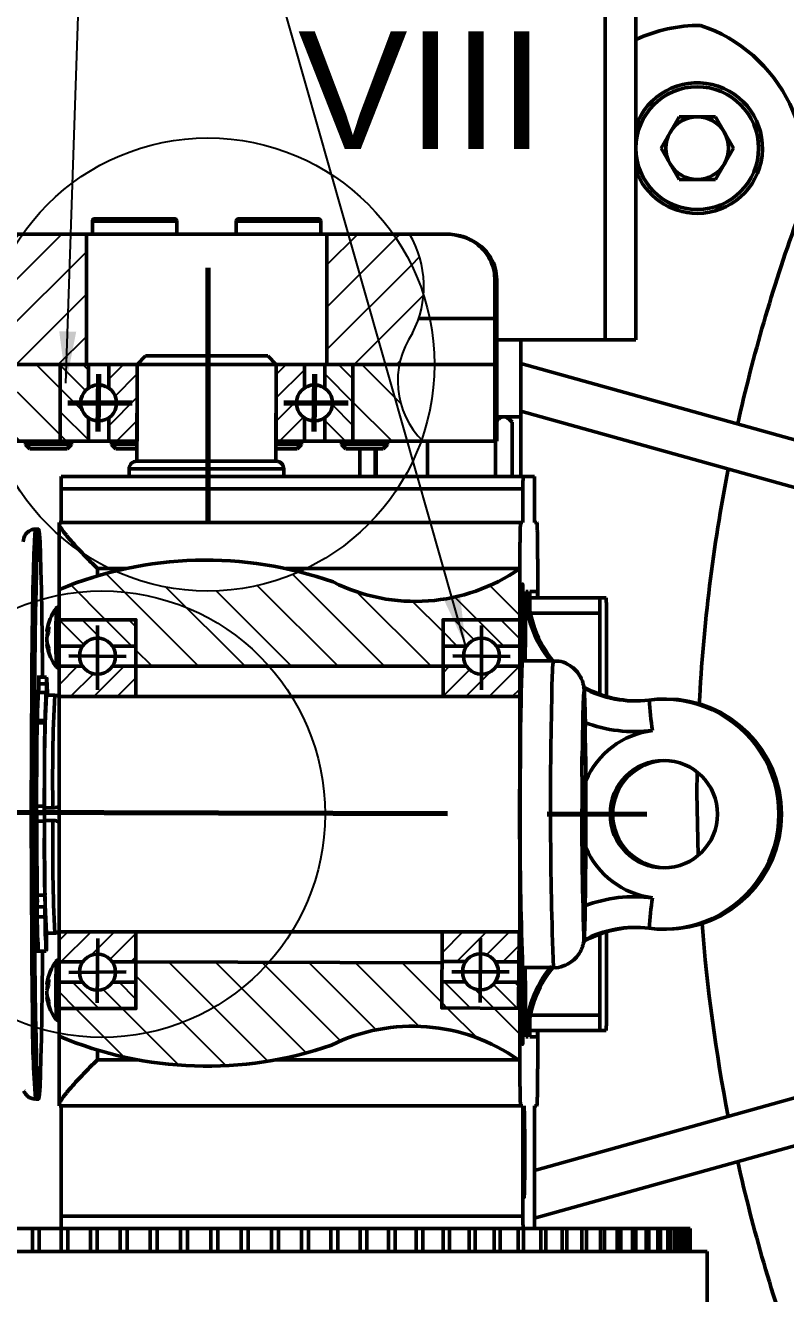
# Model space of a CAD drawing. Header units: millimetres. Extents: x -253 to 12701, y 1223 to 2077.
# Drawn here: x -8.2 to 40.3, y 1532 to 1612.8 of the extents above; entities that cross this region are included whole.
import ezdxf

# ---------------------------------------------------------------- set-up
doc = ezdxf.new("R2010")
doc.units = ezdxf.units.MM
doc.linetypes.add('ACAD_ISO02W100', pattern=[15, 12, -3])
doc.linetypes.add('CENTER', pattern=[50.8, 31.75, -6.35, 6.35, -6.35])
for name, color, linetype, lineweight in [('0.7mm', 7, 'Continuous', 70), ('NET DAM', 7, 'Continuous', 50), ('Net Duc', 7, 'ACAD_ISO02W100', 70), ('NET MANH', 10, 'Continuous', 25)]:
    doc.layers.add(name, color=color, linetype=linetype, lineweight=lineweight)
doc.styles.get("Standard").update_dxf_attribs({"font": 'arial.ttf'})
doc.dimstyles.new('SLDDIMSTYLE0', dxfattribs={"dimtxt": 0.18, "dimasz": 3.302, "dimexe": 0, "dimexo": 0.0625, "dimgap": 0, "dimtad": 0, "dimtih": 1, "dimtoh": 1, "dimdec": 0, "dimrnd": 1e-09, "dimzin": 0, "dimdsep": 46, "dimtxsty": 'Standard', "dimsah": 1, "dimcen": 0.09, "dimadec": 0, "dimazin": 0, "dimtfac": 3.302, "dimtdec": 0, "dimtofl": 0, "dimtmove": 0, "dimatfit": 3, "dimfxl": 1, "dimfrac": 2, "dimtolj": 1, "dimtzin": 0, "dimarcsym": 0})
pattern_1 = [(135, (-4147.632, -672.724), (-1.4817423, -1.4817423), [])]
pattern_2 = [(45, (-3778.582, -416.7097), (-1.3470384, 1.3470384), [])]
pattern_3 = [(135, (-4147.632, -672.724), (-0.74087113, -0.74087113), [])]
pattern_4 = [(45, (-4147.632, -672.724), (-0.74087113, 0.74087113), [])]

msp = doc.modelspace()

# ---------------------------------------------------------------- hatches: boundary and pattern name
at = {"layer": 'NET MANH', "transparency": 33554687}
h = msp.add_hatch(dxfattribs=at)
h.set_pattern_fill('ANSI31', color=256, scale=0.6)
h.set_pattern_definition(pattern_2)
h.paths.add_polyline_path([(-4.262, 1599.506), (-8.326, 1599.506, 0.075543), (-10.261, 1595.625, 0.098068), (-9.56, 1593.186, -0.101333), (-8.722, 1591.195), (-5.933, 1591.195), (-5.933, 1591.199), (-4.262, 1591.199)])
h.paths.add_polyline_path([(17.215, 1595.625, 0.075543), (15.28, 1599.506), (11.063, 1599.506), (11.063, 1591.195), (12.718, 1591.195), (15.676, 1591.195, -0.101333), (16.514, 1593.186, 0.098068)])
h.paths.add_polyline_path([(-8.326, 1599.506), (-9.371, 1599.506, 0.156101), (-10.261, 1595.625, -0.075543)])
h = msp.add_hatch(dxfattribs=at)
h.set_pattern_fill('ANSI31', color=256, scale=0.6)
h.set_pattern_definition(pattern_2)
h.paths.add_polyline_path([(16.325, 1599.506), (15.28, 1599.506, -0.075543), (17.215, 1595.625, 0.156101)])
h = msp.add_hatch(dxfattribs=at)
h.set_pattern_fill('ANSI31', color=256, scale=0.66, angle=90)
h.set_pattern_definition(pattern_1)
h.paths.add_polyline_path([(15.676, 1591.195), (12.718, 1591.195), (12.718, 1586.306), (17.179, 1586.306, -0.252653)])
h.paths.add_polyline_path([(-5.933, 1591.195), (-8.722, 1591.195, -0.252653), (-10.225, 1586.306), (-5.933, 1586.306)])
h = msp.add_hatch(dxfattribs=at)
h.set_pattern_fill('ANSI31', color=256, scale=0.33, angle=90)
h.set_pattern_definition([(135, (-4147.632, -672.724), (-0.74087113, -0.74087113), [])])
h.paths.add_polyline_path([(-4.133, 1591.199), (-5.933, 1591.199), (-5.933, 1586.306), (-4.133, 1586.306), (-4.133, 1587.793, -0.248445), (-4.636, 1588.743, -0.248445), (-4.133, 1589.694)])
h.paths.add_polyline_path([(12.718, 1591.195), (12.486, 1591.195), (10.917, 1591.195), (10.917, 1589.694, -0.248445), (11.42, 1588.743, -0.248445), (10.917, 1587.793), (10.917, 1586.306), (12.718, 1586.306)])
h = msp.add_hatch(dxfattribs=at)
h.set_pattern_fill('ANSI31', color=256, scale=0.33)
h.set_pattern_definition([(45, (-4147.632, -672.724), (-0.74087113, 0.74087113), [])])
h.paths.add_polyline_path([(-1.04, 1591.195), (-1.04, 1591.199), (-2.841, 1591.199), (-2.841, 1589.694, -0.248445), (-2.338, 1588.743, -0.248445), (-2.841, 1587.793), (-2.841, 1586.306), (-1.054, 1586.306)])
h.paths.add_polyline_path([(9.625, 1591.196), (7.83, 1591.196), (7.816, 1586.306), (9.625, 1586.306), (9.625, 1587.793, -0.248445), (9.122, 1588.743, -0.248445), (9.625, 1589.694)])
h = msp.add_hatch(dxfattribs=at)
h.set_pattern_fill('ANSI31', color=256, scale=0.66, angle=90)
h.set_pattern_definition(pattern_1)
h.paths.add_polyline_path([(18.461, 1571.965), (18.461, 1574.929), (23.354, 1574.929), (23.354, 1578.19, -0.274043), (11.456, 1577.339, 0.023221), (9.303, 1577.992, -0.212601), (-2.441, 1578.033, 0.038776), (-6.005, 1576.856), (-6.005, 1574.929), (-1.112, 1574.929), (-1.112, 1571.965)])
at = {"layer": 'NET MANH'}
h = msp.add_hatch(dxfattribs=at)
h.set_pattern_fill('ANSI31', color=256, scale=0.33, angle=90)
h.set_pattern_definition(pattern_3)
h.paths.add_polyline_path([(-6.005, 1574.929), (-6.005, 1573.257), (-4.509, 1573.257, -0.529579), (-2.608, 1573.257), (-1.112, 1573.257), (-1.112, 1574.929)])
h = msp.add_hatch(dxfattribs=at)
h.set_pattern_fill('ANSI31', color=256, scale=0.33, angle=90)
h.set_pattern_definition(pattern_3)
h.paths.add_polyline_path([(18.461, 1574.929), (18.461, 1573.257), (19.957, 1573.257, -0.529579), (21.858, 1573.257), (23.354, 1573.257), (23.354, 1574.929)])
h = msp.add_hatch(dxfattribs=at)
h.set_pattern_fill('ANSI31', color=256, scale=0.33)
h.set_pattern_definition(pattern_4)
h.paths.add_polyline_path([(-4.509, 1571.965), (-6.005, 1571.965), (-6.005, 1570.036), (-1.112, 1570.036), (-1.112, 1571.965), (-2.608, 1571.965, -0.529579)])
h = msp.add_hatch(dxfattribs=at)
h.set_pattern_fill('ANSI31', color=256, scale=0.33)
h.set_pattern_definition(pattern_4)
h.paths.add_polyline_path([(19.957, 1571.965), (18.461, 1571.965), (18.461, 1570.036), (23.354, 1570.036), (23.354, 1571.965), (21.858, 1571.965, -0.529579)])
h = msp.add_hatch(dxfattribs=at)
h.set_pattern_fill('ANSI31', color=256, scale=0.33)
h.set_pattern_definition(pattern_4)
h.paths.add_polyline_path([(-4.509, 1553.127), (-6.005, 1553.127), (-6.005, 1555.056), (-1.112, 1555.056), (-1.112, 1553.127), (-2.608, 1553.127, 0.529579)])
at = {"layer": 'NET MANH', "transparency": 33554687}
h = msp.add_hatch(dxfattribs=at)
h.set_pattern_fill('ANSI31', color=256, scale=0.66, angle=90)
h.set_pattern_definition(pattern_1)
h.paths.add_polyline_path([(23.354, 1555.055), (23.303, 1555.055), (23.27, 1550.163), (18.377, 1550.197), (18.396, 1553.066), (-1.112, 1553.127), (-1.112, 1550.163), (-6.005, 1550.163), (-6.005, 1548.395, 0.185314), (11.356, 1547.834, -0.274054), (23.248, 1546.902), (23.354, 1546.902)])
at = {"layer": 'NET MANH'}
h = msp.add_hatch(dxfattribs=at)
h.set_pattern_fill('ANSI31', color=256, scale=0.33)
h.set_pattern_definition(pattern_4)
h.paths.add_polyline_path([(19.893, 1553.15), (18.397, 1553.16), (18.41, 1555.09), (23.303, 1555.056), (23.29, 1553.127), (21.794, 1553.137, 0.529579)])
h = msp.add_hatch(dxfattribs=at)
h.set_pattern_fill('ANSI31', color=256, scale=0.33, angle=90)
h.set_pattern_definition(pattern_3)
h.paths.add_polyline_path([(-6.005, 1550.163), (-6.005, 1551.835), (-4.509, 1551.835, 0.529579), (-2.608, 1551.835), (-1.112, 1551.835), (-1.112, 1550.163)])
h = msp.add_hatch(dxfattribs=at)
h.set_pattern_fill('ANSI31', color=256, scale=0.33, angle=90)
h.set_pattern_definition(pattern_3)
h.paths.add_polyline_path([(18.377, 1550.197), (18.388, 1551.868), (19.884, 1551.858, 0.529579), (21.785, 1551.845), (23.281, 1551.835), (23.27, 1550.163)])

# ---------------------------------------------------------------- linework, layer by layer
at = {"layer": 'NET DAM', "color": 7}
for p, q in [((28.792, 1620.039), (28.792, 1592.759)), ((30.747, 1620.039), (30.747, 1592.759)), ((32.353, 1604.982), (33.506, 1606.978)), ((35.811, 1606.978), (33.506, 1606.978)), ((36.964, 1604.982), (35.811, 1606.978)), ((33.506, 1602.985), (32.353, 1604.982)), ((36.964, 1604.982), (35.811, 1602.985)), ((33.506, 1602.985), (35.811, 1602.985)), ((-3.882, 1600.337), (-3.882, 1599.506)), ((-3.736, 1600.484), (-2.084, 1600.484)), ((-2.084, 1600.484), (1.349, 1600.484)), ((1.496, 1599.506), (1.496, 1600.337)), ((5.287, 1600.337), (5.287, 1599.506)), ((5.433, 1600.484), (7.084, 1600.484)), ((7.084, 1600.484), (10.518, 1600.484)), ((10.664, 1599.506), (10.664, 1600.337)), ((9.99, 1599.506), (-29.6, 1599.506)), ((18.77, 1599.506), (9.99, 1599.506)), ((21.769, 1594.128), (21.769, 1596.573)), ((21.893, 1594.128), (21.893, 1596.597)), ((16.909, 1594.128), (21.769, 1594.128)), ((21.769, 1594.128), (21.893, 1594.128)), ((21.769, 1594.128), (21.769, 1591.195)), ((21.893, 1591.195), (21.893, 1594.128)), ((28.792, 1592.759), (21.893, 1592.759)), ((23.414, 1587.87), (23.414, 1592.759)), ((30.747, 1592.759), (28.792, 1592.759)), ((-1.036, 1591.199), (12.486, 1591.195)), ((21.769, 1591.195), (12.486, 1591.195)), ((21.769, 1591.195), (21.893, 1591.195)), ((21.769, 1591.195), (21.769, 1586.306)), ((21.893, 1586.306), (21.893, 1591.195)), ((52.063, 1583.279), (23.414, 1591.269)), ((21.893, 1587.87), (23.414, 1587.87)), ((22.551, 1587.804), (22.436, 1587.87)), ((52.063, 1580.234), (23.414, 1588.224)), ((23.414, 1584.057), (23.414, 1587.87)), ((22.857, 1587.521), (22.857, 1584.116)), ((-8.143, 1586.306), (-8.143, 1586.091)), ((-5.21, 1586.091), (-5.21, 1586.306)), ((-2.66, 1586.306), (-2.66, 1586.091)), ((12.486, 1586.306), (7.821, 1586.306)), ((9.442, 1586.091), (9.442, 1586.306)), ((11.992, 1586.306), (11.992, 1586.091)), ((21.769, 1586.306), (12.486, 1586.306)), ((14.925, 1586.091), (14.925, 1586.306)), ((17.464, 1586.306), (17.464, 1584.116)), ((21.893, 1586.306), (21.769, 1586.306)), ((21.796, 1586.306), (21.796, 1584.116)), ((-8.143, 1586.091), (-7.869, 1585.817)), ((-8.143, 1586.091), (-7.191, 1586.091)), ((-7.869, 1585.817), (-7.095, 1585.817)), ((-7.191, 1586.091), (-5.21, 1586.091)), ((-7.095, 1585.817), (-5.484, 1585.817)), ((-5.484, 1585.817), (-5.21, 1586.091)), ((-2.66, 1586.091), (-2.386, 1585.817)), ((-2.66, 1586.091), (-1.707, 1586.091)), ((-2.386, 1585.817), (-1.611, 1585.817)), ((-1.707, 1586.091), (-1.043, 1586.091)), ((-1.611, 1585.817), (-1.066, 1585.817)), ((7.815, 1586.091), (9.442, 1586.091)), ((7.815, 1585.817), (9.168, 1585.817)), ((9.168, 1585.817), (9.442, 1586.091)), ((11.992, 1586.091), (12.266, 1585.817)), ((11.992, 1586.091), (12.945, 1586.091)), ((12.266, 1585.817), (13.041, 1585.817)), ((12.945, 1586.091), (14.925, 1586.091)), ((13.041, 1585.817), (14.651, 1585.817)), ((14.125, 1584.057), (14.125, 1585.817)), ((14.193, 1585.817), (14.193, 1584.116)), ((14.651, 1585.817), (14.925, 1586.091)), ((7.805, 1585.035), (-1.057, 1585.035)), ((7.805, 1585.035), (7.82, 1585.035)), ((-5.863, 1584.057), (23.566, 1584.057)), ((-1.547, 1584.546), (-1.547, 1584.057)), ((8.311, 1584.546), (8.311, 1584.057)), ((24.278, 1584.057), (23.566, 1584.057)), ((23.55, 1583.275), (-5.876, 1583.275)), ((-5.876, 1581.124), (-5.876, 1583.275)), ((23.55, 1581.124), (23.55, 1583.275)), ((24.294, 1581.124), (24.294, 1583.275)), ((-7.304, 1580.703), (-7.499, 1580.703)), ((-6.005, 1581.074), (-5.997, 1581.124)), ((-6.005, 1544.018), (-6.005, 1581.074)), ((-5.997, 1581.124), (23.406, 1581.124)), ((23.406, 1581.124), (23.55, 1581.124)), ((24.294, 1581.124), (24.438, 1581.124)), ((-1.757, 1578.19), (-3.552, 1578.19)), ((-2.303, 1578.19), (-3.552, 1578.19)), ((23.354, 1578.19), (8.457, 1578.19)), ((23.354, 1578.19), (23.354, 1546.902)), ((24.49, 1576.333), (24.49, 1578.19)), ((23.526, 1572.826), (23.526, 1576.724)), ((23.541, 1576.724), (23.541, 1572.826)), ((23.728, 1576.724), (23.892, 1576.724)), ((23.997, 1575.521), (23.997, 1576.724)), ((23.997, 1576.724), (24.475, 1576.724)), ((24.475, 1576.724), (24.475, 1576.333)), ((28.462, 1576.333), (23.997, 1576.333)), ((28.854, 1576.333), (28.462, 1576.333)), ((-6.005, 1575.746), (-6.035, 1575.746)), ((28.447, 1575.355), (28.447, 1570.19)), ((28.869, 1570.05), (28.869, 1575.355)), ((-6.779, 1574.188), (-6.681, 1574.183)), ((23.35, 1572.599), (23.35, 1574.528)), ((23.533, 1572.813), (23.522, 1572.813)), ((23.541, 1572.826), (23.526, 1572.826)), ((-6.035, 1571.835), (-6.005, 1571.835)), ((25.489, 1572.324), (23.533, 1572.324)), ((-6.808, 1571.283), (-7.301, 1571.283)), ((-6.285, 1570.124), (-6.815, 1570.124)), ((32.691, 1569.879), (32.527, 1569.879)), ((-6.91, 1568.509), (-7.404, 1568.509)), ((27.422, 1567.661), (27.421, 1567.66)), ((-6.931, 1562.947), (-6.401, 1562.947)), ((27.345, 1562.957), (27.362, 1562.918)), ((-6.401, 1562.149), (-6.931, 1562.149)), ((-6.815, 1554.968), (-6.285, 1554.968)), ((28.447, 1554.902), (28.447, 1549.737)), ((28.869, 1549.737), (28.869, 1555.042)), ((32.527, 1555.213), (32.691, 1555.213)), ((-7.325, 1553.809), (-6.823, 1553.809)), ((-6.005, 1553.257), (-6.035, 1553.257)), ((23.281, 1552.493), (23.268, 1550.565)), ((23.533, 1552.768), (25.489, 1552.768)), ((-6.779, 1551.699), (-6.681, 1551.694)), ((23.522, 1552.279), (23.533, 1552.279)), ((23.526, 1548.368), (23.526, 1552.267)), ((23.526, 1552.267), (23.541, 1552.267)), ((23.541, 1552.267), (23.541, 1548.368)), ((-7.696, 1549.71), (-7.5, 1549.71)), ((-6.035, 1549.346), (-6.005, 1549.346)), ((23.997, 1548.368), (23.997, 1549.571)), ((23.728, 1548.368), (23.892, 1548.368)), ((23.997, 1548.759), (28.462, 1548.759)), ((24.475, 1548.368), (23.997, 1548.368)), ((24.475, 1548.759), (24.475, 1548.368)), ((24.49, 1546.902), (24.49, 1548.759)), ((28.462, 1548.759), (28.854, 1548.759)), ((24.294, 1539.851), (52.063, 1547.596)), ((-3.552, 1546.902), (-2.303, 1546.902)), ((-2.303, 1546.902), (-1.026, 1546.902)), ((7.835, 1546.902), (23.354, 1546.902)), ((-7.499, 1544.389), (-7.304, 1544.389)), ((24.294, 1536.806), (52.063, 1544.551)), ((-5.997, 1543.968), (-6.005, 1544.018)), ((23.406, 1543.968), (-5.997, 1543.968)), ((-5.876, 1543.968), (-5.876, 1536.928)), ((23.55, 1543.968), (23.406, 1543.968)), ((23.55, 1543.968), (23.55, 1536.928)), ((24.438, 1543.968), (24.294, 1543.968)), ((24.294, 1543.968), (24.294, 1536.928)), ((-5.876, 1536.928), (23.55, 1536.928)), ((34.214, 1536.146), (-27.432, 1536.146)), ((-7.707, 1536.146), (-7.707, 1534.679)), ((-7.278, 1536.146), (-7.278, 1534.679)), ((-5.879, 1536.146), (-5.938, 1536.146)), ((-5.879, 1536.146), (-5.879, 1534.679)), ((-5.441, 1536.146), (-5.441, 1534.679)), ((-4.015, 1536.146), (-4.015, 1534.679)), ((-3.569, 1536.146), (-3.569, 1534.679)), ((-2.122, 1536.146), (-2.122, 1534.679)), ((-1.67, 1536.146), (-1.67, 1534.679)), ((-0.207, 1536.146), (-0.207, 1534.679)), ((0.25, 1536.146), (0.25, 1534.679)), ((1.723, 1536.146), (1.723, 1534.679)), ((2.181, 1536.146), (2.181, 1534.679)), ((3.659, 1536.146), (3.659, 1534.679)), ((4.118, 1536.146), (4.118, 1534.679)), ((5.594, 1536.146), (5.594, 1534.679)), ((6.051, 1536.146), (6.051, 1534.679)), ((7.52, 1536.146), (7.52, 1534.679)), ((7.974, 1536.146), (7.974, 1534.679)), ((9.43, 1536.146), (9.43, 1534.679)), ((9.879, 1536.146), (9.879, 1534.679)), ((11.316, 1536.146), (11.316, 1534.679)), ((11.758, 1536.146), (11.758, 1534.679)), ((13.171, 1536.146), (13.171, 1534.679)), ((13.605, 1536.146), (13.605, 1534.679)), ((14.987, 1536.146), (14.987, 1534.679)), ((15.411, 1536.146), (15.411, 1534.679)), ((16.757, 1536.146), (16.757, 1534.679)), ((17.169, 1536.146), (17.169, 1534.679)), ((18.475, 1536.146), (18.475, 1534.679)), ((18.873, 1536.146), (18.873, 1534.679)), ((20.133, 1536.146), (20.133, 1534.679)), ((20.516, 1536.146), (20.516, 1534.679)), ((21.725, 1536.146), (21.725, 1534.679)), ((22.092, 1536.146), (22.092, 1534.679)), ((23.245, 1536.146), (23.245, 1534.679)), ((23.571, 1536.146), (23.566, 1536.146)), ((23.594, 1536.146), (23.594, 1534.679)), ((24.686, 1536.146), (24.686, 1534.679)), ((25.016, 1536.146), (25.016, 1534.679)), ((26.043, 1536.146), (26.043, 1534.679)), ((26.352, 1536.146), (26.352, 1534.679)), ((27.311, 1536.146), (27.311, 1534.679)), ((27.598, 1536.146), (27.598, 1534.679)), ((28.485, 1536.146), (28.485, 1534.679)), ((28.749, 1536.146), (28.749, 1534.679)), ((29.559, 1536.146), (29.559, 1534.679)), ((29.799, 1536.146), (29.799, 1534.679)), ((30.531, 1536.146), (30.531, 1534.679)), ((30.745, 1536.146), (30.745, 1534.679)), ((31.395, 1536.146), (31.395, 1534.679)), ((31.583, 1536.146), (31.583, 1534.679)), ((32.148, 1536.146), (32.148, 1534.679)), ((32.31, 1536.146), (32.31, 1534.679)), ((32.788, 1536.146), (32.788, 1534.679)), ((32.923, 1536.146), (32.923, 1534.679)), ((33.193, 1536.146), (33.193, 1534.679)), ((33.268, 1536.146), (33.268, 1534.679)), ((33.502, 1536.146), (33.502, 1534.679)), ((33.604, 1536.146), (33.604, 1534.679)), ((33.797, 1536.146), (33.797, 1534.679)), ((34.005, 1536.146), (34.005, 1534.679)), ((34.055, 1536.146), (34.055, 1534.679)), ((34.138, 1536.146), (34.138, 1534.679)), ((34.17, 1536.146), (34.17, 1534.679)), ((34.214, 1536.146), (34.214, 1534.679)), ((35.292, 1534.679), (-22.031, 1534.679)), ((35.292, 1528.813), (35.292, 1534.679))]:
    msp.add_line(p, q, dxfattribs=at)
at = {"layer": 'NET DAM', "color": 8}
for p, q in [((-2.136, 1600.337), (-3.882, 1600.337)), ((1.496, 1600.337), (-2.136, 1600.337)), ((7.033, 1600.337), (5.287, 1600.337)), ((10.664, 1600.337), (7.033, 1600.337)), ((13.147, 1585.817), (13.147, 1584.057)), ((-1.547, 1584.546), (8.297, 1584.546)), ((23.541, 1576.724), (23.526, 1576.724)), ((24.028, 1575.355), (28.447, 1575.355)), ((-7.297, 1571.379), (-7.296, 1571.379)), ((-6.822, 1570.306), (-7.324, 1570.306)), ((-6.814, 1570.843), (-7.305, 1570.843)), ((-6.915, 1568.361), (-7.406, 1568.361)), ((-6.894, 1568.358), (-6.905, 1568.358)), ((27.372, 1568.028), (27.381, 1568.028)), ((-7.439, 1563.063), (-6.949, 1563.063)), ((-6.942, 1562.597), (-7.435, 1562.597)), ((-6.934, 1562.091), (-7.424, 1562.091)), ((-6.904, 1557.384), (-7.395, 1557.384)), ((-7.395, 1556.646), (-6.904, 1556.646)), ((-6.904, 1556.006), (-7.395, 1556.006)), ((27.507, 1556.28), (27.516, 1556.28)), ((27.438, 1554.732), (27.432, 1554.763)), ((-7.325, 1553.81), (-6.823, 1553.81)), ((28.447, 1549.737), (24.028, 1549.737)), ((23.541, 1548.368), (23.526, 1548.368))]:
    msp.add_line(p, q, dxfattribs=at)
at = {"layer": 'NET DAM'}
for p, q in [((-4.262, 1591.199), (-4.262, 1599.506)), ((11.063, 1591.195), (11.063, 1599.502)), ((-17.138, 1591.195), (-5.933, 1591.195)), ((-4.133, 1589.694), (-4.133, 1591.199)), ((-2.841, 1589.694), (-2.841, 1591.199)), ((-1.057, 1585.035), (-1.04, 1591.195)), ((-1.04, 1591.195), (-0.496, 1591.739)), ((-1.04, 1586.306), (-1.04, 1591.199)), ((7.285, 1591.739), (-0.496, 1591.739)), ((7.83, 1591.195), (7.285, 1591.739)), ((7.83, 1591.195), (7.812, 1585.035)), ((9.625, 1589.694), (9.625, 1591.196)), ((10.917, 1589.694), (10.917, 1591.195)), ((12.718, 1591.195), (12.718, 1586.306)), ((-4.133, 1586.306), (-4.133, 1587.793)), ((-2.841, 1586.306), (-2.841, 1587.793)), ((9.625, 1586.306), (9.625, 1587.793)), ((10.917, 1586.306), (10.917, 1587.793)), ((-1.054, 1586.306), (-17.138, 1586.306)), ((-3.555, 1578.193), (-3.555, 1577.792)), ((-3.559, 1574.569), (-3.559, 1570.472)), ((20.907, 1574.569), (20.907, 1570.472)), ((-6.005, 1573.257), (-4.509, 1573.257)), ((-5.378, 1572.631), (-1.725, 1572.591)), ((-2.608, 1573.257), (-1.112, 1573.257)), ((18.461, 1573.257), (19.957, 1573.257)), ((19.088, 1572.631), (22.741, 1572.591)), ((21.858, 1573.257), (23.354, 1573.257)), ((-6.176, 1571.905), (-6.035, 1571.835)), ((-6.005, 1571.965), (-4.509, 1571.965)), ((-2.608, 1571.965), (-1.112, 1571.965)), ((-1.112, 1571.965), (18.461, 1571.965)), ((18.461, 1571.965), (19.957, 1571.965)), ((21.858, 1571.965), (23.354, 1571.965)), ((-6.005, 1570.036), (-1.112, 1570.036)), ((-6.005, 1570.036), (23.354, 1570.036)), ((23.354, 1570.036), (23.354, 1568.276)), ((23.354, 1568.276), (23.354, 1568.276)), ((-6.015, 1555.055), (23.429, 1555.055)), ((-3.572, 1550.523), (-3.544, 1554.62)), ((20.826, 1550.54), (20.854, 1554.637)), ((-6.001, 1553.127), (-4.505, 1553.127)), ((-2.608, 1553.127), (-1.112, 1553.127)), ((-1.112, 1553.127), (18.388, 1553.066)), ((18.397, 1553.16), (19.893, 1553.15)), ((21.794, 1553.137), (23.29, 1553.127)), ((-5.378, 1552.461), (-1.725, 1552.501)), ((19.02, 1552.49), (22.673, 1552.506)), ((-6.001, 1551.835), (-4.505, 1551.835)), ((-2.608, 1551.835), (-1.112, 1551.835)), ((18.388, 1551.868), (19.884, 1551.858)), ((21.785, 1551.845), (23.281, 1551.835)), ((-6.176, 1549.416), (-6.035, 1549.346)), ((-3.552, 1546.902), (-3.552, 1547.513))]:
    msp.add_line(p, q, dxfattribs=at)
for points in [[(-1.04, 1591.199), (-5.933, 1591.199), (-5.933, 1586.306), (-1.04, 1586.306)], [(12.718, 1591.195), (7.828, 1591.196), (7.816, 1586.306), (12.718, 1586.306)], [(-1.112, 1570.036), (-1.112, 1574.929), (-6.005, 1574.929), (-6.005, 1570.036)], [(23.354, 1570.036), (23.354, 1574.929), (18.461, 1574.929), (18.461, 1570.036)], [(-1.112, 1555.056), (-1.112, 1550.163), (-6.005, 1550.163), (-6.005, 1555.056)], [(23.303, 1555.056), (23.27, 1550.163), (18.377, 1550.197), (18.41, 1555.09)]]:
    msp.add_lwpolyline(points, dxfattribs=at)
at = {"layer": 'NET DAM', "color": 8, "flags": 128}
for points in [[(-7.696, 1549.71), (-7.718, 1551.352), (-7.737, 1553.157), (-7.753, 1555.099), (-7.764, 1557.149), (-7.772, 1559.278), (-7.777, 1561.455), (-7.777, 1563.647), (-7.772, 1565.824), (-7.764, 1567.953), (-7.753, 1570.003), (-7.737, 1571.944), (-7.718, 1573.748), (-7.696, 1575.389), (-7.671, 1576.842), (-7.643, 1578.087), (-7.613, 1579.106), (-7.582, 1579.883), (-7.549, 1580.407), (-7.516, 1580.671), (-7.499, 1580.703)], [(27.493, 1558.238), (27.452, 1558.544), (27.386, 1558.737)]]:
    msp.add_lwpolyline(points, dxfattribs=at)
at = {"layer": 'NET DAM', "color": 7, "flags": 128}
for points in [[(-7.5, 1549.71), (-7.522, 1551.352), (-7.541, 1553.157), (-7.557, 1555.099), (-7.569, 1557.149), (-7.577, 1559.278), (-7.581, 1561.455), (-7.581, 1563.647), (-7.577, 1565.824), (-7.569, 1567.953), (-7.557, 1570.003), (-7.541, 1571.944), (-7.522, 1573.748), (-7.5, 1575.389), (-7.475, 1576.842), (-7.447, 1578.087), (-7.418, 1579.106), (-7.386, 1579.883), (-7.354, 1580.407), (-7.321, 1580.671), (-7.287, 1580.67), (-7.254, 1580.405), (-7.221, 1579.88), (-7.19, 1579.102), (-7.16, 1578.082), (-7.133, 1576.836), (-7.108, 1575.382), (-7.085, 1573.74), (-7.066, 1571.935), (-7.061, 1571.283)], [(23.526, 1576.724), (23.526, 1576.911), (23.528, 1577.069), (23.53, 1577.175), (23.533, 1577.213), (23.536, 1577.175), (23.539, 1577.069), (23.54, 1576.911), (23.541, 1576.724)], [(23.581, 1572.324), (23.571, 1572.505), (23.547, 1572.776), (23.521, 1572.783), (23.496, 1572.524), (23.472, 1572.007), (23.45, 1571.244), (23.43, 1570.257), (23.412, 1569.07), (23.398, 1567.714), (23.387, 1566.224), (23.38, 1564.638), (23.377, 1562.999), (23.377, 1561.348), (23.382, 1559.728), (23.391, 1558.181), (23.404, 1556.746), (23.42, 1555.463), (23.439, 1554.362), (23.46, 1553.474), (23.483, 1552.82), (23.508, 1552.419), (23.533, 1552.279), (23.558, 1552.406), (23.581, 1552.768)], [(23.541, 1572.826), (23.566, 1572.616), (23.582, 1572.324)], [(-7.296, 1571.379), (-7.285, 1571.305), (-7.282, 1571.283)], [(27.372, 1568.812), (27.39, 1569.534), (27.41, 1570.041), (27.43, 1570.317), (27.451, 1570.354), (27.472, 1570.149), (27.492, 1569.711), (27.51, 1569.051), (27.527, 1568.191)], [(-7.405, 1568.426), (-7.404, 1568.5), (-7.402, 1568.556), (-7.401, 1568.592), (-7.399, 1568.606), (-7.397, 1568.598), (-7.396, 1568.568), (-7.394, 1568.518), (-7.394, 1568.509)], [(-6.905, 1568.38), (-6.906, 1568.436), (-6.908, 1568.478), (-6.909, 1568.502), (-6.91, 1568.509), (-6.912, 1568.497), (-6.913, 1568.467), (-6.914, 1568.422), (-6.915, 1568.361)], [(27.381, 1568.028), (27.379, 1567.946), (27.376, 1567.936), (27.373, 1568), (27.371, 1568.127), (27.37, 1568.3), (27.369, 1568.49), (27.37, 1568.67), (27.372, 1568.812)], [(27.372, 1568.812), (27.375, 1568.894), (27.378, 1568.904), (27.381, 1568.84), (27.383, 1568.713), (27.384, 1568.541), (27.384, 1568.35), (27.383, 1568.17), (27.381, 1568.028)], [(-6.894, 1568.358), (-6.895, 1568.298), (-6.897, 1568.254), (-6.898, 1568.229), (-6.9, 1568.222), (-6.901, 1568.235), (-6.903, 1568.266), (-6.904, 1568.315), (-6.905, 1568.38)], [(27.49, 1567.006), (27.477, 1567.467), (27.463, 1567.773), (27.449, 1567.914), (27.434, 1567.886), (27.42, 1567.69), (27.406, 1567.331), (27.394, 1566.822), (27.383, 1566.178)], [(27.5, 1567.849), (27.503, 1567.977), (27.506, 1568.082), (27.509, 1568.163), (27.513, 1568.22), (27.516, 1568.251), (27.52, 1568.257), (27.523, 1568.237), (27.527, 1568.191)], [(27.343, 1566.765), (27.348, 1566.909), (27.354, 1566.99), (27.359, 1567.008), (27.365, 1566.96), (27.37, 1566.848), (27.375, 1566.677), (27.38, 1566.451), (27.383, 1566.178)], [(34.646, 1565.232), (34.638, 1563.915), (34.713, 1559.913)], [(27.362, 1562.918), (27.356, 1562.906), (27.351, 1562.959), (27.346, 1563.075), (27.341, 1563.25), (27.336, 1563.48), (27.333, 1563.756), (27.33, 1564.071), (27.328, 1564.413)], [(27.516, 1556.28), (27.513, 1556.198), (27.51, 1556.188), (27.507, 1556.252), (27.505, 1556.379), (27.504, 1556.551), (27.504, 1556.742), (27.505, 1556.922), (27.507, 1557.064), (27.509, 1557.146), (27.512, 1557.156), (27.515, 1557.092), (27.517, 1556.965), (27.518, 1556.793), (27.518, 1556.602), (27.518, 1556.422), (27.516, 1556.28)], [(-6.808, 1554.786), (-6.798, 1554.851), (-6.789, 1554.968)], [(-7.061, 1553.809), (-7.066, 1553.148), (-7.085, 1551.344), (-7.108, 1549.703), (-7.133, 1548.25), (-7.16, 1547.005), (-7.19, 1545.986), (-7.221, 1545.209), (-7.254, 1544.685), (-7.287, 1544.422), (-7.321, 1544.422), (-7.354, 1544.687), (-7.387, 1545.212), (-7.418, 1545.99), (-7.448, 1547.01), (-7.475, 1548.256), (-7.5, 1549.71)], [(23.582, 1552.768), (23.566, 1552.476), (23.541, 1552.267)], [(23.541, 1548.368), (23.54, 1548.181), (23.539, 1548.023), (23.536, 1547.917), (23.533, 1547.879), (23.53, 1547.917), (23.528, 1548.023), (23.526, 1548.181), (23.526, 1548.368)], [(23.623, 1543.968), (23.61, 1543.838), (23.598, 1543.459), (23.588, 1542.864), (23.581, 1542.107), (23.578, 1541.254), (23.579, 1540.382), (23.584, 1539.568), (23.593, 1538.885), (23.604, 1538.392), (23.616, 1538.134), (23.63, 1538.134), (23.642, 1538.392), (23.654, 1538.885), (23.662, 1539.568), (23.667, 1540.382), (23.668, 1541.254), (23.665, 1542.107), (23.658, 1542.864), (23.648, 1543.459), (23.636, 1543.838), (23.623, 1543.968)]]:
    msp.add_lwpolyline(points, dxfattribs=at)
at = {"layer": 'NET DAM', "color": 7}
for centre, radius in [((34.658, 1604.982), 3.911), ((32.526, 1562.546), 3.422)]:
    msp.add_circle(centre, radius, dxfattribs=at)
at = {"layer": 'NET DAM'}
for centre in [(-3.487, 1588.743), (10.271, 1588.743), (-3.559, 1572.611), (20.907, 1572.611), (-3.559, 1552.481), (20.839, 1552.498)]:
    msp.add_circle(centre, 1.149, dxfattribs=at)
at = {"layer": 'NET DAM', "color": 7}
for centre, radius, start, end in [((34.864, 1603.026), 9.778, 90, 114.8974), ((31.752, 1603.534), 9.778, 340.26529, 71.44411), ((34.658, 1604.982), 4.156, 270, 160.25008), ((34.658, 1604.982), 1.997, 90, 150), ((34.658, 1604.982), 1.997, 30, 90), ((34.658, 1604.982), 1.997, 150, 210), ((34.658, 1604.982), 1.997, 330, 30), ((34.658, 1604.982), 4.156, 199.74992, 270), ((34.658, 1604.982), 1.997, 210, 270), ((34.658, 1604.982), 1.997, 270, 330), ((-3.736, 1600.337), 0.147, 90, 180), ((1.349, 1600.337), 0.147, 0, 90), ((5.433, 1600.337), 0.147, 90, 180), ((10.518, 1600.337), 0.147, 0, 90), ((142.194, 1563.915), 107.556, 160.26529, 167.37997), ((-1.058, 1584.546), 0.489, 90, 180), ((142.194, 1563.915), 107.556, 168.94598, 176.98435), ((30.691, 1576.724), 6.963, 179.99948, 219.18783), ((30.856, 1576.724), 6.963, 179.99946, 219.95128), ((44.447, 1575.599), 16.002, 177.37317, 180.87506), ((12.868, 1575.599), 16.002, 359.12494, 2.62683), ((-3.679, 1573.79), 3.129, 142.94901, 171.91693), ((-5.797, 1573.98), 1.004, 149.44884, 168.04279), ((-6.505, 1574.192), 0.275, 171.52284, 181.00749), ((-4.497, 1573.64), 2.3, 166.22163, 171.34889), ((-4.198, 1574.267), 2.474, 174.83253, 184.08048), ((-5.801, 1573.581), 1.004, 149.44884, 168.04279), ((19.519, 1573.786), 26.302, 179.99448, 180.41582), ((-7.63, 1573.451), 0.86, 353.1372, 9.68569), ((-4.504, 1573.9), 2.299, 187.61424, 200.15017), ((-4.498, 1573.653), 2.299, 187.61424, 200.15017), ((-32.016, 1573.8), 25.246, 0.10277, 0.42082), ((-3.679, 1573.79), 3.129, 189.58712, 217.05099), ((-5.717, 1573.008), 0.95, 173.92893, 188.89397), ((306.834, 1562.546), 283.495, 177.92201, 182.07799), ((38.606, 1570.656), 15.165, 173.68453, 181.04878), ((0.299, 1570.988), 7.605, 177.04811, 181.09286), ((-0.593, 1570.961), 6.222, 177.04811, 181.09286), ((-19.641, 1570.047), 12.894, 0.33996, 5.4944), ((16.697, 1568.529), 24.081, 175.53549, 180.23368), ((-15.507, 1570.741), 8.203, 357.63984, 0.70766), ((108.284, 1564.679), 115.228, 177.29166, 180.86135), ((16.887, 1568.455), 23.782, 175.53549, 180.23368), ((-16.839, 1570.719), 10.026, 357.63984, 0.70766), ((316.16, 1563.06), 292.808, 178.56796, 182.01437), ((30.854, 1576.722), 6.962, 239.69995, 269.99977), ((30.69, 1576.722), 6.961, 241.45874, 277.38348), ((32.526, 1562.546), 7.333, 262.62204, 97.37796), ((63.512, 1572.48), 32.038, 184.76594, 188.25723), ((32.69, 1562.546), 7.333, 270.00485, 89.99515), ((225.14, 1564.975), 197.805, 178.88869, 179.48149), ((432.361, 1562.96), 439.8, 179.28793, 179.98585), ((427.992, 1562.956), 434.94, 179.28793, 179.98585), ((91.044, 1566.666), 63.555, 178.93307, 179.69318), ((-377.843, 1562.634), 405.409, 359.10204, 0.49562), ((-13.766, 1565.734), 41.319, 357.82339, 0.56424), ((32.691, 1562.546), 3.422, 91.38194, 268.61806), ((230.318, 1561.779), 203.007, 179.25641, 181.98041), ((-240.65, 1562.522), 268.177, 359.08476, 0.3509), ((2.067, 1562.921), 9.507, 179.10857, 182.54211), ((0.829, 1562.942), 7.778, 179.10857, 182.54211), ((17.118, 1562.548), 24.052, 179.04976, 180.94975), ((172.387, 1561.763), 145.029, 179.54385, 181.76544), ((-14.066, 1562.185), 6.642, 359.14137, 2.71561), ((384.051, 1562.179), 391.475, 180.01375, 180.71134), ((99.106, 1560.266), 106.054, 178.98257, 182.86341), ((-15.051, 1562.213), 8.118, 359.14137, 2.71561), ((379.679, 1562.184), 386.612, 180.01375, 180.71134), ((-21.937, 1559.214), 49.44, 358.26142, 358.8695), ((-31.542, 1557.028), 24.15, 359.25815, 0.6898), ((-36.418, 1557.029), 29.516, 359.25815, 0.6898), ((126.371, 1556.487), 98.948, 179.53188, 181.01622), ((-86.831, 1556.491), 114.318, 359.26986, 0.61301), ((63.512, 1552.612), 32.038, 171.74277, 175.23406), ((21.258, 1556.337), 28.655, 179.24346, 180.80763), ((16.538, 1556.337), 23.445, 179.24346, 180.80763), ((19.799, 1555.824), 27.193, 179.77041, 184.45385), ((19.989, 1555.899), 26.893, 179.77041, 184.45385), ((-16.262, 1557), 43.784, 357.42639, 359.05821), ((142.194, 1563.915), 107.556, 184.44807, 191.05402), ((3.209, 1554.373), 10.026, 177.63984, 180.70766), ((30.69, 1548.37), 6.961, 82.61652, 118.08645), ((30.854, 1548.37), 6.962, 90.00022, 119.43783), ((-13.037, 1554.131), 6.222, 357.04811, 1.09286), ((-8.005, 1553.798), 0.698, 352.93636, 0.90086), ((-3.679, 1551.302), 3.129, 142.94901, 171.91693), ((30.691, 1548.368), 6.963, 139.83152, 180.00054), ((30.856, 1548.368), 6.963, 140.90993, 180.00052), ((-5.801, 1551.092), 1.004, 149.44884, 168.04279), ((-5.797, 1551.491), 1.004, 149.44884, 168.04279), ((-6.505, 1551.704), 0.275, 171.52284, 181.00749), ((-4.497, 1551.151), 2.3, 166.22163, 171.34889), ((-4.198, 1551.778), 2.474, 174.83253, 184.08048), ((19.519, 1551.297), 26.302, 179.99448, 180.41582), ((-4.504, 1551.411), 2.299, 187.61424, 200.15017), ((-7.048, 1550.9), 0.275, 351.52284, 1.00749), ((-4.498, 1551.164), 2.299, 187.61424, 200.15017), ((-32.016, 1551.311), 25.246, 0.10277, 0.42082), ((-3.679, 1551.302), 3.129, 189.58712, 217.05099), ((-5.717, 1550.519), 0.95, 173.92893, 188.89397), ((44.447, 1549.493), 16.002, 179.12494, 182.62683), ((12.868, 1549.493), 16.002, 357.37317, 0.87506), ((142.194, 1563.915), 107.556, 192.62003, 199.73471)]:
    msp.add_arc(centre, radius, start, end, dxfattribs=at)
at = {"layer": 'NET DAM'}
for centre, radius, start, end in [((3.35, 1554.496), 24.238, 70.4611, 112.63569), ((16.686, 1587.803), 11.699, 243.44393, 304.74502), ((3.405, 1570.732), 24.238, 247.15494, 289.1493), ((16.515, 1537.335), 11.699, 54.86538, 116.16647)]:
    msp.add_arc(centre, radius, start, end, dxfattribs=at)
at = {"layer": 'NET DAM', "color": 8}
for centre, radius, start, end in [((38.403, 1573.793), 44.619, 177.58175, 182.42447), ((34.111, 1573.79), 40.194, 177.21127, 182.78873), ((40.558, 1570.656), 15.161, 173.68338, 181.04944), ((99.43, 1564.83), 105.847, 177.13304, 181.0192), ((318.082, 1563.061), 292.775, 178.56783, 182.01462), ((30.66, 1576.722), 8.917, 249.07245, 277.38357), ((32.497, 1562.547), 5.377, 97.38535, 156.67844), ((109.03, 1560.417), 115.445, 179.14009, 182.70514), ((32.497, 1562.545), 5.377, 203.32132, 262.61489), ((30.66, 1548.37), 8.917, 82.61643, 110.73091), ((38.403, 1551.304), 44.619, 177.58175, 182.42447), ((34.111, 1551.302), 40.194, 177.21127, 182.78873), ((49.767, 1549.166), 57.465, 179.4572, 184.7687)]:
    msp.add_arc(centre, radius, start, end, dxfattribs=at)
at = {"layer": 'NET DAM', "color": 7}
for points, knots in [([(18.77, 1599.506), (19.135, 1599.468), (19.869, 1599.392), (20.69, 1598.879), (21.222, 1598.3), (21.534, 1597.76), (21.732, 1597.173), (21.757, 1596.771), (21.769, 1596.573)], [0, 0, 0, 0, 0.2352779, 0.4734621, 0.6051887, 0.7412026, 0.8727099, 1, 1, 1, 1]), ([(21.892, 1596.573), (21.871, 1596.83), (21.829, 1597.326), (21.536, 1597.982), (21.144, 1598.49), (20.604, 1598.95), (19.923, 1599.291), (19.414, 1599.408), (19.19, 1599.46)], [0, 0, 0, 0, 0.178161, 0.342996, 0.490526, 0.62068, 0.833138, 1, 1, 1, 1]), ([(21.893, 1587.615), (21.947, 1587.675), (22.089, 1587.831), (22.236, 1587.855), (22.327, 1587.87)], [0, 0, 0, 0, 0.381578, 1, 1, 1, 1]), ([(22.549, 1587.801), (22.57, 1587.79), (22.632, 1587.756), (22.735, 1587.662), (22.817, 1587.568), (22.857, 1587.521)], [0, 0, 0, 0, 0.199372, 0.59902, 1, 1, 1, 1]), ([(7.82, 1585.035), (7.856, 1585.033), (7.928, 1585.028), (8.028, 1584.993), (8.116, 1584.941), (8.21, 1584.854), (8.293, 1584.722), (8.306, 1584.603), (8.311, 1584.546)], [0, 0, 0, 0, 0.141657, 0.27861, 0.410856, 0.538402, 0.778368, 1, 1, 1, 1]), ([(-5.876, 1583.275), (-5.876, 1583.36), (-5.876, 1583.531), (-5.873, 1583.759), (-5.871, 1583.936), (-5.867, 1584.04), (-5.865, 1584.052), (-5.863, 1584.057)], [0, 0, 0, 0, 0.204152, 0.408183, 0.615617, 0.830757, 1, 1, 1, 1]), ([(23.566, 1584.057), (23.565, 1584.054), (23.563, 1584.049), (23.56, 1584.006), (23.557, 1583.939), (23.554, 1583.833), (23.552, 1583.674), (23.55, 1583.469), (23.55, 1583.334), (23.55, 1583.275)], [0, 0, 0, 0, 0.137155, 0.27733, 0.400518, 0.526843, 0.718148, 0.875451, 1, 1, 1, 1]), ([(24.294, 1583.275), (24.294, 1583.348), (24.294, 1583.494), (24.292, 1583.706), (24.289, 1583.86), (24.286, 1583.962), (24.283, 1584.039), (24.28, 1584.05), (24.278, 1584.057)], [0, 0, 0, 0, 0.152645, 0.304745, 0.506861, 0.636763, 0.770384, 1, 1, 1, 1]), ([(-7.495, 1580.694), (-7.514, 1580.697), (-7.632, 1580.715), (-7.831, 1580.642), (-8.033, 1580.509), (-8.156, 1580.361), (-8.223, 1580.236), (-8.253, 1580.156), (-8.26, 1580.127), (-8.296, 1579.895)], [0, 0, 0, 0, 0.041225, 0.255039, 0.428385, 0.583359, 0.73249, 0.912104, 1, 1, 1, 1]), ([(-3.552, 1578.19), (-3.555, 1578.193), (-3.67, 1578.306), (-3.896, 1578.53), (-4.226, 1578.862), (-4.547, 1579.195), (-4.894, 1579.565), (-5.187, 1579.891), (-5.423, 1580.168), (-5.6, 1580.385), (-5.765, 1580.603), (-5.9, 1580.805), (-5.992, 1580.973), (-6.001, 1581.04), (-6.005, 1581.074)], [0, 0, 0, 0, 0.002161, 0.094817, 0.188145, 0.283721, 0.380144, 0.513487, 0.581671, 0.650378, 0.736549, 0.824364, 0.910744, 1, 1, 1, 1]), ([(23.406, 1581.124), (23.404, 1581.121), (23.4, 1581.114), (23.394, 1581.061), (23.389, 1580.973), (23.382, 1580.817), (23.376, 1580.608), (23.37, 1580.353), (23.366, 1580.082), (23.362, 1579.779), (23.359, 1579.455), (23.356, 1579.129), (23.354, 1578.707), (23.354, 1578.365), (23.354, 1578.19)], [0, 0, 0, 0, 0.07381, 0.148261, 0.224842, 0.302214, 0.431129, 0.497769, 0.565117, 0.677179, 0.735184, 0.793819, 0.894917, 1, 1, 1, 1]), ([(24.49, 1578.19), (24.49, 1578.338), (24.49, 1578.637), (24.488, 1579.07), (24.485, 1579.481), (24.481, 1579.859), (24.476, 1580.201), (24.471, 1580.505), (24.464, 1580.761), (24.456, 1580.962), (24.447, 1581.098), (24.441, 1581.115), (24.438, 1581.124)], [0, 0, 0, 0, 0.088807, 0.180335, 0.269111, 0.360256, 0.453307, 0.548532, 0.652642, 0.759123, 0.878119, 1, 1, 1, 1]), ([(23.728, 1576.724), (23.725, 1576.445), (23.721, 1575.925), (23.714, 1575.196), (23.711, 1574.573), (23.709, 1573.709), (23.7, 1572.98), (23.7, 1572.392), (23.7, 1572.324)], [0, 0, 0, 0, 0.198511, 0.369513, 0.513257, 0.629042, 0.957131, 1, 1, 1, 1]), ([(-6.034, 1575.743), (-6.041, 1575.744), (-6.069, 1575.747), (-6.113, 1575.731), (-6.155, 1575.702), (-6.179, 1575.674), (-6.187, 1575.66), (-6.189, 1575.655)], [0, 0, 0, 0, 0.1115614, 0.4312632, 0.6886106, 0.9091301, 1, 1, 1, 1]), ([(27.523, 1568.397), (27.522, 1568.474), (27.516, 1568.875), (27.503, 1569.431), (27.482, 1570.046), (27.466, 1570.349), (27.442, 1570.574), (27.414, 1570.753), (27.337, 1571.041), (27.167, 1571.409), (26.86, 1571.796), (26.411, 1572.121), (25.93, 1572.313), (25.607, 1572.302), (25.49, 1572.298)], [0, 0, 0, 0, 0.040442, 0.209377, 0.380051, 0.556908, 0.614064, 0.658304, 0.696164, 0.750428, 0.812502, 0.880067, 0.95671, 1, 1, 1, 1]), ([(-6.005, 1570.035), (-6.055, 1570.065), (-6.14, 1570.116), (-6.239, 1570.116), (-6.28, 1570.116)], [0, 0, 0, 0, 0.588416, 1, 1, 1, 1]), ([(27.527, 1568.191), (27.525, 1568.111), (27.521, 1567.95), (27.507, 1567.454), (27.534, 1566.833), (27.545, 1566.371), (27.55, 1566.141)], [0, 0, 0, 0, 0.2497988, 0.5002307, 0.7503793, 1, 1, 1, 1]), ([(27.387, 1566.38), (27.399, 1566.417), (27.467, 1566.626), (27.48, 1566.834), (27.49, 1567.006)], [0, 0, 0, 0, 0.177811, 1, 1, 1, 1]), ([(27.395, 1566.814), (27.397, 1566.92), (27.403, 1567.203), (27.411, 1567.451), (27.415, 1567.521), (27.415, 1567.526)], [0, 0, 0, 0, 0.3600433, 0.959586, 1, 1, 1, 1]), ([(27.328, 1564.413), (27.323, 1564.615), (27.313, 1565.02), (27.294, 1565.631), (27.307, 1566.19), (27.325, 1566.464), (27.335, 1566.601)], [0, 0, 0, 0, 0.249626, 0.499763, 0.749977, 1, 1, 1, 1]), ([(27.383, 1566.178), (27.376, 1566.012), (27.368, 1565.837), (27.303, 1565.644), (27.299, 1565.634)], [0, 0, 0, 0, 0.9468, 1, 1, 1, 1]), ([(27.335, 1566.601), (27.337, 1566.634), (27.341, 1566.694), (27.342, 1566.743), (27.343, 1566.765)], [0, 0, 0, 0, 0.559917, 1, 1, 1, 1]), ([(27.383, 1566.124), (27.384, 1566.179), (27.387, 1566.448), (27.391, 1566.652), (27.395, 1566.814)], [0, 0, 0, 0, 0.204412, 1, 1, 1, 1]), ([(27.522, 1564.164), (27.515, 1564.158), (27.501, 1564.145), (27.432, 1564.174), (27.361, 1564.245), (27.329, 1564.278)], [0, 0, 0, 0, 0.354825, 0.701645, 1, 1, 1, 1]), ([(-6.401, 1562.947), (-6.353, 1562.95), (-6.256, 1562.957), (-6.129, 1562.994), (-6.02, 1563.03), (-6.005, 1563.03), (-6.005, 1563.03)], [0, 0, 0, 0, 0.24901, 0.499451, 0.750574, 1, 1, 1, 1]), ([(-6.005, 1562.067), (-6.005, 1562.067), (-6.029, 1562.069), (-6.137, 1562.104), (-6.261, 1562.14), (-6.355, 1562.146), (-6.401, 1562.149)], [0, 0, 0, 0, 0.249816, 0.500692, 0.75143, 1, 1, 1, 1]), ([(27.4, 1558.096), (27.41, 1558.079), (27.464, 1557.982), (27.473, 1557.836), (27.48, 1557.714)], [0, 0, 0, 0, 0.170344, 1, 1, 1, 1]), ([(-6.285, 1554.968), (-6.27, 1554.974), (-6.192, 1554.965), (-6.091, 1554.998), (-6.03, 1555.044), (-6.015, 1555.055)], [0, 0, 0, 0, 0.205407, 0.795526, 1, 1, 1, 1]), ([(27.477, 1555.034), (27.469, 1554.883), (27.452, 1554.581), (27.436, 1554.486), (27.429, 1554.439)], [0, 0, 0, 0, 0.499363, 1, 1, 1, 1]), ([(25.472, 1552.768), (25.472, 1552.768), (25.693, 1552.73), (26.108, 1552.848), (26.611, 1553.093), (26.965, 1553.416), (27.197, 1553.746), (27.333, 1554.048), (27.398, 1554.272), (27.422, 1554.394), (27.428, 1554.436), (27.43, 1554.448)], [0, 0, 0, 0, 0.0001527, 0.2222383, 0.4027259, 0.5573378, 0.6914022, 0.8057226, 0.8954384, 0.9709771, 1, 1, 1, 1]), ([(27.429, 1554.448), (27.43, 1554.445), (27.431, 1554.437), (27.436, 1554.624), (27.438, 1554.732)], [0, 0, 0, 0, 0.4240381, 1, 1, 1, 1]), ([(-6.034, 1553.254), (-6.041, 1553.255), (-6.069, 1553.258), (-6.113, 1553.242), (-6.155, 1553.213), (-6.179, 1553.186), (-6.187, 1553.171), (-6.189, 1553.166)], [0, 0, 0, 0, 0.111561, 0.431263, 0.688611, 0.90913, 1, 1, 1, 1]), ([(23.699, 1552.768), (23.699, 1552.7), (23.7, 1552.381), (23.704, 1551.813), (23.71, 1550.933), (23.713, 1549.772), (23.722, 1548.888), (23.728, 1548.368)], [0, 0, 0, 0, 0.043168, 0.202808, 0.371354, 0.630663, 1, 1, 1, 1]), ([(-3.552, 1546.902), (-3.555, 1546.899), (-3.67, 1546.786), (-3.896, 1546.563), (-4.226, 1546.23), (-4.547, 1545.897), (-4.894, 1545.527), (-5.187, 1545.201), (-5.423, 1544.924), (-5.6, 1544.707), (-5.765, 1544.489), (-5.9, 1544.287), (-5.992, 1544.119), (-6.001, 1544.052), (-6.005, 1544.018)], [0, 0, 0, 0, 0.002161, 0.094817, 0.188145, 0.283721, 0.380144, 0.513487, 0.581671, 0.650378, 0.736549, 0.824364, 0.910744, 1, 1, 1, 1]), ([(23.354, 1546.902), (23.354, 1546.754), (23.354, 1546.455), (23.356, 1546.022), (23.359, 1545.611), (23.363, 1545.233), (23.368, 1544.891), (23.373, 1544.587), (23.38, 1544.331), (23.388, 1544.13), (23.397, 1543.994), (23.403, 1543.977), (23.406, 1543.968)], [0, 0, 0, 0, 0.088807, 0.180335, 0.269111, 0.360256, 0.453307, 0.548532, 0.652642, 0.759123, 0.878119, 1, 1, 1, 1]), ([(24.438, 1543.968), (24.44, 1543.971), (24.444, 1543.978), (24.449, 1544.031), (24.455, 1544.119), (24.462, 1544.275), (24.468, 1544.484), (24.473, 1544.739), (24.478, 1545.01), (24.482, 1545.313), (24.485, 1545.637), (24.487, 1545.963), (24.49, 1546.385), (24.49, 1546.727), (24.49, 1546.902)], [0, 0, 0, 0, 0.07381, 0.148261, 0.224842, 0.302214, 0.431129, 0.497769, 0.565117, 0.677179, 0.735184, 0.793819, 0.894917, 1, 1, 1, 1]), ([(-8.245, 1544.926), (-8.242, 1544.912), (-8.23, 1544.872), (-8.168, 1544.743), (-8.017, 1544.567), (-7.79, 1544.421), (-7.605, 1544.403), (-7.516, 1544.394)], [0, 0, 0, 0, 0.119825, 0.346793, 0.551334, 0.7821, 1, 1, 1, 1]), ([(-5.863, 1536.146), (-5.865, 1536.155), (-5.868, 1536.174), (-5.872, 1536.317), (-5.874, 1536.527), (-5.876, 1536.745), (-5.876, 1536.881), (-5.876, 1536.928)], [0, 0, 0, 0, 0.226201, 0.452566, 0.674027, 0.886717, 1, 1, 1, 1]), ([(23.55, 1536.928), (23.55, 1536.855), (23.55, 1536.709), (23.552, 1536.498), (23.555, 1536.343), (23.558, 1536.241), (23.561, 1536.165), (23.564, 1536.153), (23.566, 1536.146)], [0, 0, 0, 0, 0.152645, 0.304745, 0.506861, 0.636763, 0.770384, 1, 1, 1, 1]), ([(24.278, 1536.146), (24.279, 1536.149), (24.281, 1536.154), (24.284, 1536.197), (24.287, 1536.264), (24.29, 1536.37), (24.292, 1536.53), (24.294, 1536.734), (24.294, 1536.869), (24.294, 1536.928)], [0, 0, 0, 0, 0.137155, 0.27733, 0.400518, 0.526843, 0.718148, 0.875451, 1, 1, 1, 1])]:
    msp.add_open_spline(points, degree=3, knots=knots, dxfattribs=at)
at = {"layer": 'NET DAM', "color": 8}
msp.add_open_spline([(21.769, 1596.573), (21.839, 1596.573), (21.916, 1596.573), (21.886, 1596.573), (21.884, 1596.573)], degree=3, knots=[0, 0, 0, 0, 0.910171, 1, 1, 1, 1], dxfattribs=at)
at = {"layer": 'Net Duc', "linetype": 'CENTER'}
for p, q in [((3.477, 1597.36), (3.477, 1581.124)), ((-13.011, 1562.67), (32.526, 1562.546))]:
    msp.add_line(p, q, dxfattribs=at)
at = {"layer": 'Net Duc'}
for p, q in [((-3.507, 1586.924), (-3.467, 1590.577)), ((10.251, 1586.924), (10.291, 1590.577)), ((-5.445, 1588.743), (-1.347, 1588.743)), ((8.313, 1588.743), (12.41, 1588.743))]:
    msp.add_line(p, q, dxfattribs=at)
at = {"layer": 'NET MANH'}
for centre, radius in [((3.477, 1591.198), 14.434), ((-3.275, 1562.544), 14.222)]:
    msp.add_circle(centre, radius, dxfattribs=at)
for centre, radius, start, end in [((10.706, 1596.175), 6.532, 332.76738, 30.66058), ((20.956, 1590.143), 5.384, 145.5856, 225.44742)]:
    msp.add_arc(centre, radius, start, end, dxfattribs=at)

# ---------------------------------------------------------------- texts
at = {"layer": '0.7mm', "insert": (1.715, 1612.419), "char_height": 7.5, "attachment_point": 1}
msp.add_mtext_dynamic_manual_height_columns('\\pxi-3,l4,t4;VIII', width=79.0274, gutter_width=17.5, heights=[0], dxfattribs=at)

# ---------------------------------------------------------------- leaders
at = {"layer": 'NET MANH'}
for points in [[(-5.566, 1590), (-3.397, 1655.221)], [(19.915, 1573.234), (-3.397, 1655.221)]]:
    msp.add_leader(points, dimstyle='SLDDIMSTYLE0', dxfattribs=at)

doc.saveas('drawing.dxf')
